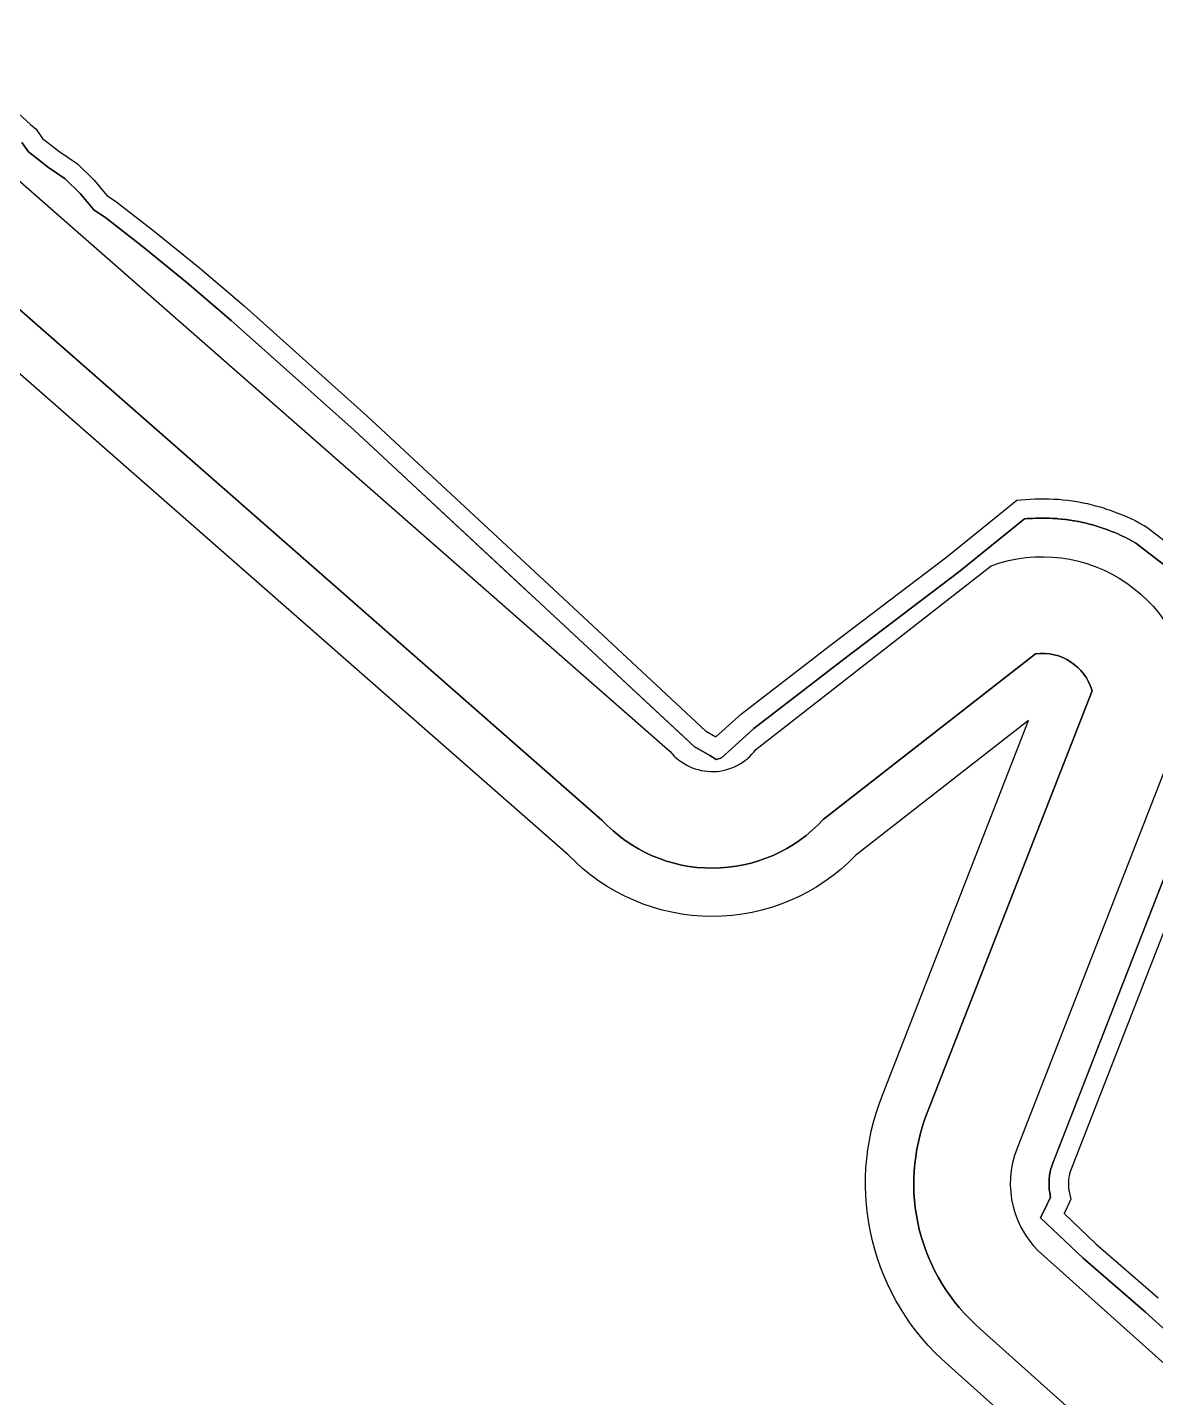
# Model space of a CAD drawing. Header units: inches. Extents: x 87993 to 113012, y 435073 to 454214.
# Drawn here: x 97364.6 to 97481.4, y 442844 to 442985.7 of the extents above; entities that cross this region are included whole.
import ezdxf

# ---------------------------------------------------------------- set-up
doc = ezdxf.new("R2010")
doc.units = ezdxf.units.IN
doc.header["$MEASUREMENT"] = 0
for name, color, linetype, true_color in [('As_waterkering_PLSA', 7, 'Continuous', 0x58e833), ('Beschermingszone_PLSA', 7, 'Continuous', 0xa8e862), ('Kernzone_PLSA', 7, 'Continuous', 0x4ce81c)]:
    doc.layers.add(name, color=color, linetype=linetype, true_color=true_color)

msp = doc.modelspace()

# ---------------------------------------------------------------- linework, layer by layer
at = {"layer": 'As_waterkering_PLSA'}
msp.add_lwpolyline([(97332.37, 442982.48, -0.384336), (97349.34, 442982.48), (97431.14, 442910.82, 0.491367), (97440.03, 442911.03), (97464.39, 442930.03, -0.518696), (97485.03, 442915.76), (97467.07, 442869.75, 0.324035), (97469.86, 442858.58), (97584.34, 442756.18), (97679.32, 442671.07), (97704.43, 442648.61), (97715, 442638.55)], format="xyb", dxfattribs=at)
at = {"layer": 'Beschermingszone_PLSA'}
for points in [[(97356.74, 442983.15), (97364.92, 442975.7), (97365.5, 442975.22), (97366.17, 442974.25), (97367.97, 442972.86), (97369.8, 442971.61), (97371.52, 442969.92), (97372.84, 442968.35), (97373.72, 442967.78), (97377.71, 442964.67), (97382.42, 442960.86), (97387.03, 442956.92), (97399.79, 442945.53), (97418.58, 442928.06), (97434.82, 442912.94), (97435.88, 442912.33), (97438.52, 442914.72), (97448.05, 442922.07), (97459.78, 442930.95), (97467.04, 442936.82), (97467.95, 442936.9), (97468.43, 442936.93), (97468.92, 442936.96), (97469.41, 442936.97), (97469.89, 442936.97), (97470.38, 442936.96), (97470.87, 442936.94), (97471.35, 442936.91), (97471.84, 442936.86), (97472.32, 442936.81), (97472.8, 442936.74), (97473.28, 442936.67), (97473.76, 442936.58), (97473.87, 442936.56), (97474.35, 442936.46), (97474.71, 442936.37), (97475.18, 442936.25), (97475.65, 442936.12), (97476.12, 442935.98), (97476.22, 442935.94), (97476.69, 442935.79), (97477.05, 442935.66), (97477.49, 442935.49), (97477.94, 442935.31), (97478.39, 442935.12), (97478.83, 442934.91), (97479.27, 442934.7), (97479.7, 442934.48), (97479.8, 442934.42), (97480.13, 442934.24), (97480.22, 442934.19), (97480.48, 442934.04), (97484.68, 442930.82)], [(97483.36, 442929.31), (97479.36, 442932.37), (97479.23, 442932.45), (97479.15, 442932.5), (97478.85, 442932.66), (97478.77, 442932.71), (97478.46, 442932.87), (97478.38, 442932.91), (97478.06, 442933.06), (97477.98, 442933.1), (97477.66, 442933.25), (97477.58, 442933.29), (97477.26, 442933.43), (97477.17, 442933.46), (97476.85, 442933.59), (97476.77, 442933.63), (97476.44, 442933.75), (97476.37, 442933.78), (97476.02, 442933.9), (97475.94, 442933.93), (97475.61, 442934.04), (97475.52, 442934.07), (97475.18, 442934.17), (97475.1, 442934.2), (97474.76, 442934.29), (97474.67, 442934.32), (97474.33, 442934.4), (97474.25, 442934.43), (97473.9, 442934.5), (97473.82, 442934.52), (97473.47, 442934.6), (97473.38, 442934.61), (97473.02, 442934.68), (97472.95, 442934.69), (97472.6, 442934.75), (97472.51, 442934.76), (97472.17, 442934.81), (97472.08, 442934.82), (97471.73, 442934.86), (97471.64, 442934.87), (97471.29, 442934.9), (97471.2, 442934.91), (97470.85, 442934.94), (97470.76, 442934.94), (97470.41, 442934.96), (97470.32, 442934.96), (97469.97, 442934.97), (97469.88, 442934.97), (97469.53, 442934.97), (97469.44, 442934.97), (97469.09, 442934.96), (97469, 442934.96), (97468.65, 442934.94), (97468.56, 442934.94), (97468.21, 442934.91), (97468.12, 442934.91), (97467.82, 442934.88), (97461.01, 442929.38), (97449.26, 442920.48), (97439.81, 442913.18), (97438.93, 442912.39), (97437.16, 442910.79), (97436.45, 442910.16), (97435.91, 442910), (97435.24, 442910.39), (97433.62, 442911.32), (97432.48, 442912.39), (97417.22, 442926.6), (97415.98, 442927.75), (97398.44, 442944.05), (97385.71, 442955.41), (97381.14, 442959.32), (97376.47, 442963.1), (97372.57, 442966.14), (97371.5, 442966.83), (97370.05, 442968.56), (97368.52, 442970.06), (97366.8, 442971.24), (97364.71, 442972.86), (97364.01, 442973.85)], [(97490.62, 442913.57), (97472.6, 442867.41), (97472.56, 442867.31), (97472.53, 442867.21), (97472.5, 442867.1), (97472.48, 442867), (97472.45, 442866.89), (97472.43, 442866.78), (97472.41, 442866.68), (97472.4, 442866.57), (97472.38, 442866.46), (97472.37, 442866.35), (97472.37, 442866.24), (97472.37, 442866.14), (97472.37, 442866.03), (97472.37, 442865.92), (97472.38, 442865.81), (97472.39, 442865.7), (97472.4, 442865.6), (97472.41, 442865.49), (97472.43, 442865.38), (97472.45, 442865.27), (97472.64, 442864.48), (97472.06, 442863.27), (97471.94, 442863.05), (97471.92, 442863), (97475.23, 442859.86), (97481.67, 442854.29)], [(97487.19, 442846.63), (97480.35, 442852.79), (97473.89, 442858.38), (97469.47, 442862.56), (97470.16, 442863.96), (97470.27, 442864.18), (97470.53, 442864.71), (97470.5, 442864.84), (97470.47, 442865.01), (97470.44, 442865.17), (97470.42, 442865.33), (97470.4, 442865.5), (97470.38, 442865.66), (97470.37, 442865.83), (97470.37, 442865.99), (97470.37, 442866.16), (97470.37, 442866.32), (97470.38, 442866.49), (97470.39, 442866.65), (97470.41, 442866.82), (97470.43, 442866.98), (97470.46, 442867.15), (97470.49, 442867.31), (97470.53, 442867.47), (97470.57, 442867.63), (97470.62, 442867.79), (97470.67, 442867.95), (97470.73, 442868.11), (97470.8, 442868.31), (97470.97, 442868.73), (97486.62, 442908.81)]]:
    msp.add_lwpolyline(points, dxfattribs=at)
for points in [[(97342.67, 442975.03), (97403.23, 442921.98), (97424.07, 442903.72, 0.437108), (97446.99, 442903.78), (97468.97, 442920.92, -0.371466), (97474.82, 442917.1), (97457.77, 442873.42, 0.32076), (97463.29, 442851.05), (97553.79, 442770.09)], [(97574.34, 442745), (97459.99, 442847.29, -0.319928), (97453.12, 442875.26), (97468.25, 442914.02), (97450.37, 442900.08, -0.426839), (97420.59, 442900.12), (97344.17, 442967.07)]]:
    msp.add_lwpolyline(points, format="xyb", dxfattribs=at)
at = {"layer": 'Kernzone_PLSA'}
msp.add_lwpolyline([(97577.67, 442748.73), (97463.29, 442851.05, -0.32076), (97457.77, 442873.42), (97474.82, 442917.1, 0.371466), (97468.97, 442920.92), (97446.99, 442903.78, -0.437108), (97424.07, 442903.72), (97342.67, 442975.03, 0.249041)], format="xyb", dxfattribs=at)
for points in [[(97364.01, 442973.85), (97364.71, 442972.86), (97366.8, 442971.24), (97368.52, 442970.06), (97370.05, 442968.56), (97371.5, 442966.83), (97372.57, 442966.14), (97376.47, 442963.1), (97381.14, 442959.32), (97385.71, 442955.41), (97398.44, 442944.05), (97417.22, 442926.6), (97433.62, 442911.32), (97435.24, 442910.39), (97435.91, 442910), (97436.45, 442910.16), (97437.16, 442910.79), (97439.81, 442913.18), (97449.26, 442920.48), (97461.01, 442929.38), (97467.82, 442934.88), (97468.12, 442934.91), (97468.21, 442934.91), (97468.56, 442934.94), (97468.65, 442934.94), (97469, 442934.96), (97469.09, 442934.96), (97469.44, 442934.97), (97469.53, 442934.97), (97469.88, 442934.97), (97469.97, 442934.97), (97470.32, 442934.96), (97470.41, 442934.96), (97470.76, 442934.94), (97470.85, 442934.94), (97471.2, 442934.91), (97471.29, 442934.9), (97471.64, 442934.87), (97471.73, 442934.86), (97472.08, 442934.82), (97472.17, 442934.81), (97472.51, 442934.76), (97472.6, 442934.75), (97472.95, 442934.69), (97473.02, 442934.68), (97473.38, 442934.61), (97473.47, 442934.6), (97473.82, 442934.52), (97473.9, 442934.5), (97474.25, 442934.43), (97474.33, 442934.4), (97474.67, 442934.32), (97474.76, 442934.29), (97475.1, 442934.2), (97475.18, 442934.17), (97475.52, 442934.07), (97475.61, 442934.04), (97475.94, 442933.93), (97476.02, 442933.9), (97476.37, 442933.78), (97476.44, 442933.75), (97476.77, 442933.63), (97476.85, 442933.59), (97477.17, 442933.46), (97477.26, 442933.43), (97477.58, 442933.29), (97477.66, 442933.25), (97477.98, 442933.1), (97478.06, 442933.06), (97478.38, 442932.91), (97478.46, 442932.87), (97478.77, 442932.71), (97478.85, 442932.66), (97479.15, 442932.5), (97479.23, 442932.45), (97479.36, 442932.37), (97483.36, 442929.31)], [(97486.62, 442908.81), (97470.8, 442868.31), (97470.73, 442868.11), (97470.67, 442867.95), (97470.62, 442867.79), (97470.57, 442867.63), (97470.53, 442867.47), (97470.49, 442867.31), (97470.46, 442867.15), (97470.43, 442866.98), (97470.41, 442866.82), (97470.39, 442866.65), (97470.38, 442866.49), (97470.37, 442866.32), (97470.37, 442866.16), (97470.37, 442865.99), (97470.37, 442865.83), (97470.38, 442865.66), (97470.4, 442865.5), (97470.42, 442865.33), (97470.44, 442865.17), (97470.47, 442865.01), (97470.5, 442864.84), (97470.53, 442864.71), (97470.27, 442864.18), (97470.16, 442863.96), (97469.47, 442862.56), (97473.89, 442858.38), (97480.35, 442852.79), (97487.19, 442846.63)]]:
    msp.add_lwpolyline(points, dxfattribs=at)

doc.saveas('drawing.dxf')
